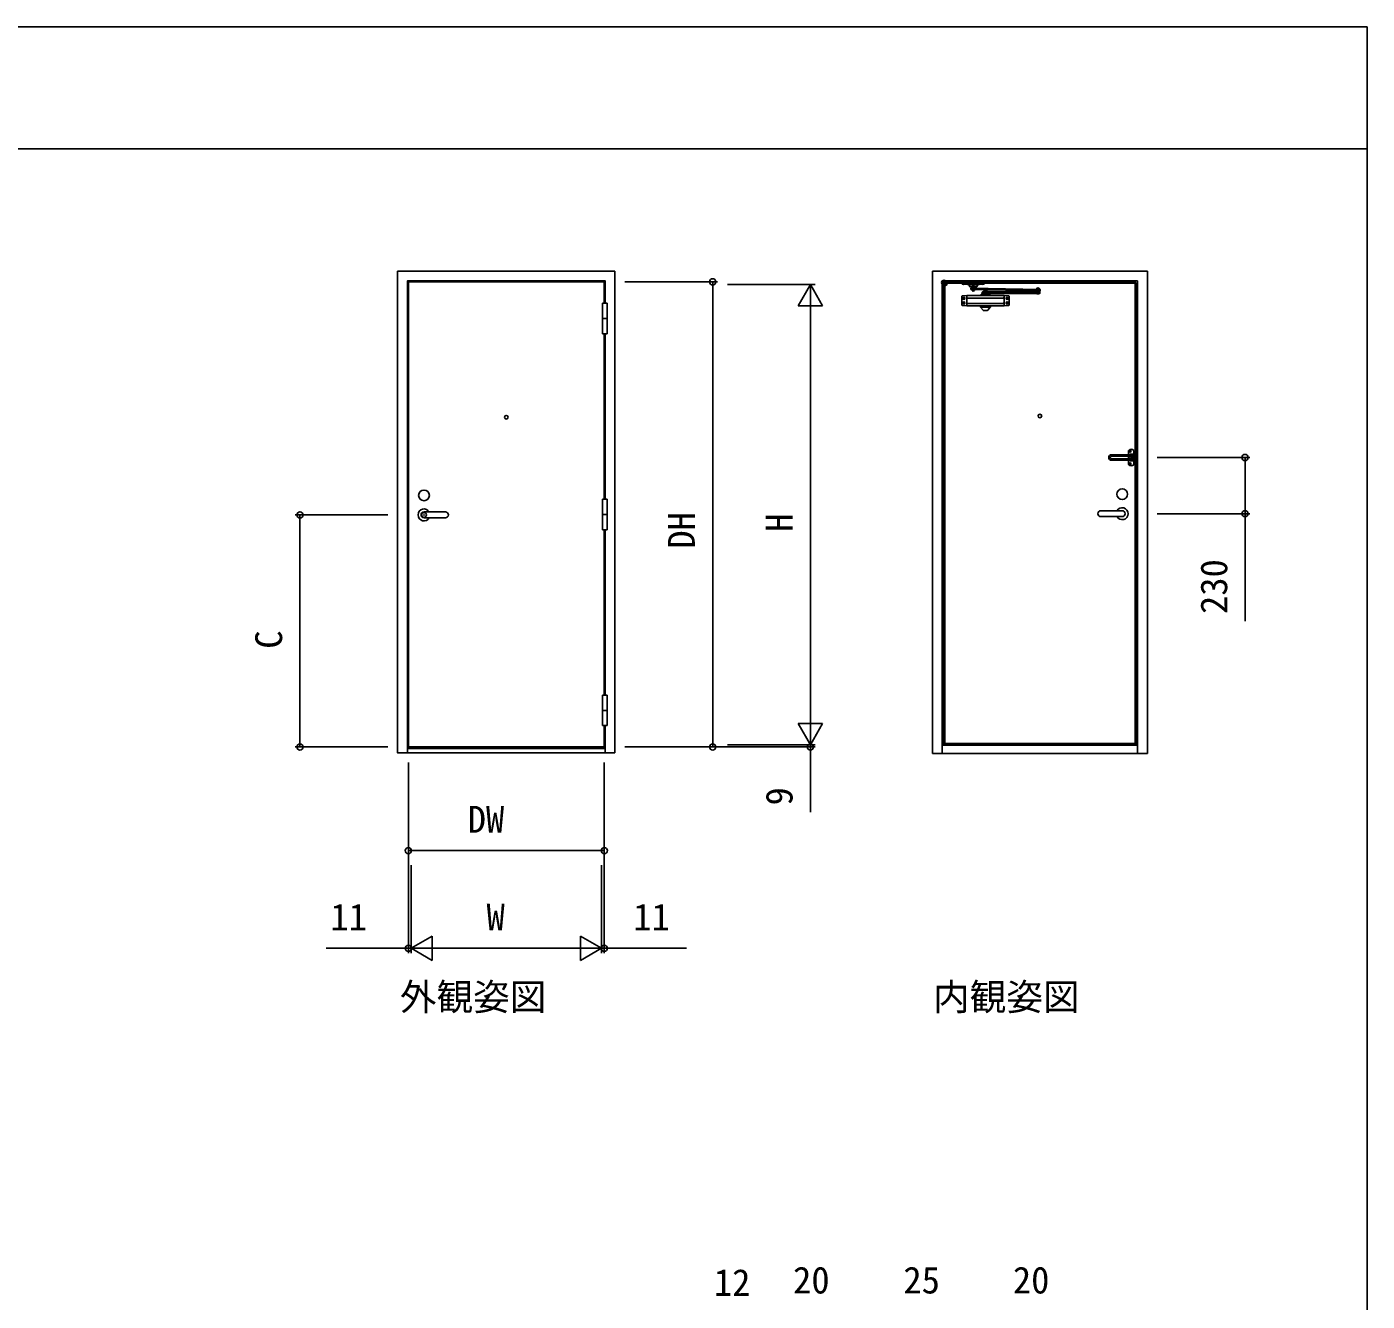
# Model space of a CAD drawing. Units: millimetres, scale not verified. Extents: x -437 to 438, y -281 to 279.
# Drawn here: x 163.8 to 438.2, y -17 to 243.8 of the extents above; entities that cross this region are included whole.
import ezdxf
from ezdxf.enums import TextEntityAlignment as Align

# ---------------------------------------------------------------- set-up
doc = ezdxf.new("R2010")
doc.units = ezdxf.units.MM
doc.header["$LTSCALE"] = 2
doc.header["$PDMODE"] = 32
doc.header["$PDSIZE"] = 1
for name, color, linetype in [('0-1_USER1', 3, 'Continuous'), ('0-6_YKK_A1', 4, 'Continuous'), ('0-7_YKK_D', 6, 'Continuous'), ('0-8_YKK_ZWAK', 7, 'Continuous')]:
    doc.layers.add(name, color=color, linetype=linetype)
doc.styles.add('ＭＳ ゴシック', font='')
doc.styles.get('ＭＳ ゴシック').set_extended_font_data('MS Gothic')

msp = doc.modelspace()

# ---------------------------------------------------------------- linework, layer by layer
at = {"layer": '0-6_YKK_A1'}
for p, q in [((239.7, 193.8), (284.2, 193.8)), ((284.2, 193.8), (284.2, 95.2)), ((349.2, 193.8), (393.2, 193.8)), ((349.2, 193.8), (349.2, 95.05)), ((393.2, 95.05), (393.2, 193.8)), ((351.2, 191.8), (391.2, 191.8)), ((351.2, 191.8), (351.2, 95.05)), ((351.54, 191.46), (390.86, 191.46)), ((351.54, 191.46), (351.54, 96.95)), ((351.7, 191.3), (390.7, 191.3)), ((351.7, 191.3), (351.7, 96.95)), ((355.3, 191.3), (359.8, 191.3)), ((355.3, 191.3), (355.3, 191.12)), ((355.3, 191.12), (356.583, 191.12)), ((355.4, 191.12), (355.9, 191.12)), ((356.583, 191.12), (358.517, 191.12)), ((356.825, 190.57), (356.631, 191.083)), ((356.825, 190.75), (356.66, 191.151)), ((356.825, 190.75), (357.35, 190.75)), ((356.825, 190.75), (356.825, 190.57)), ((356.825, 190.57), (358.275, 190.57)), ((357.077, 190.293), (357.073, 190.068)), ((357.073, 190.07), (371.27, 189.797)), ((371.275, 190.022), (357.077, 190.295)), ((357.175, 190.02), (357.175, 189.94)), ((357.175, 190.02), (357.925, 190.02)), ((357.175, 189.94), (357.925, 189.94)), ((357.198, 190.065), (357.198, 190.04)), ((357.898, 190.052), (357.198, 190.065)), ((357.898, 190.027), (357.198, 190.04)), ((357.2, 190.57), (357.2, 190.32)), ((357.9, 190.32), (357.2, 190.32)), ((357.203, 190.29), (357.203, 190.315)), ((357.903, 190.302), (357.203, 190.315)), ((357.903, 190.277), (357.203, 190.29)), ((357.3, 189.875), (357.3, 189.85)), ((357.8, 189.875), (357.3, 189.875)), ((357.8, 189.85), (357.3, 189.85)), ((357.313, 190.313), (357.313, 190.32)), ((357.32, 190.038), (357.338, 190.02)), ((357.338, 190.02), (357.763, 190.02)), ((357.338, 189.94), (357.763, 189.94)), ((357.338, 189.94), (357.338, 189.875)), ((357.338, 189.875), (357.763, 189.875)), ((357.75, 190.8), (357.35, 190.8)), ((357.35, 190.75), (357.75, 190.75)), ((357.62, 189.94), (357.62, 189.875)), ((357.75, 190.75), (358.275, 190.75)), ((357.772, 190.029), (357.763, 190.02)), ((357.763, 189.94), (357.763, 189.875)), ((357.788, 190.304), (357.788, 190.32)), ((357.8, 189.875), (357.8, 189.85)), ((357.898, 190.052), (357.898, 190.027)), ((357.9, 190.57), (357.9, 190.32)), ((357.903, 190.277), (357.903, 190.302)), ((357.925, 190.02), (357.925, 189.94)), ((358.275, 190.75), (358.44, 191.151)), ((358.275, 190.57), (358.469, 191.083)), ((358.275, 190.75), (358.275, 190.57)), ((358.275, 190.75), (358.275, 190.57)), ((359.8, 191.12), (358.517, 191.12)), ((359.2, 191.12), (359.7, 191.12)), ((359.2, 191.12), (359.7, 191.12)), ((359.4, 189.475), (359.4, 189.275)), ((359.45, 189.525), (371.146, 189.525)), ((359.6, 189.605), (359.6, 189.525)), ((359.8, 191.3), (359.8, 191.12)), ((359.8, 189.855), (359.8, 189.605)), ((359.8, 189.855), (360.3, 189.855)), ((359.8, 189.655), (360.3, 189.655)), ((360.05, 189.809), (360.05, 189.709)), ((360.3, 189.855), (360.3, 189.605)), ((371.171, 190.155), (370.421, 190.155)), ((370.421, 190.075), (370.421, 190.155)), ((371.171, 190.075), (370.421, 190.075)), ((370.446, 189.788), (370.447, 189.813)), ((370.446, 189.789), (371.146, 189.775)), ((370.446, 189.525), (370.446, 189.775)), ((370.446, 189.775), (371.146, 189.775)), ((370.45, 190.063), (371.15, 190.05)), ((370.45, 190.038), (370.45, 190.063)), ((370.45, 190.038), (371.15, 190.025)), ((370.546, 190.22), (371.046, 190.22)), ((370.559, 189.786), (370.559, 189.775)), ((370.571, 190.063), (370.584, 190.075)), ((370.584, 190.155), (370.584, 190.22)), ((371.009, 190.22), (370.584, 190.22)), ((371.009, 190.155), (370.584, 190.155)), ((370.726, 190.155), (370.726, 190.22)), ((371.009, 190.155), (371.009, 190.22)), ((371.032, 190.052), (371.009, 190.075)), ((371.034, 189.778), (371.034, 189.775)), ((371.046, 190.22), (371.046, 190.245)), ((371.146, 189.775), (371.147, 189.8)), ((371.146, 189.525), (371.146, 189.775)), ((371.15, 190.025), (371.15, 190.05)), ((371.171, 190.075), (371.171, 190.155)), ((371.196, 189.475), (371.196, 189.275)), ((371.275, 190.022), (371.27, 189.797)), ((390.7, 96.95), (390.7, 191.3)), ((390.86, 96.95), (390.86, 191.46)), ((391.2, 95.05), (391.2, 191.8)), ((281.625, 187.225), (282.575, 187.225)), ((281.625, 187.225), (281.625, 180.975)), ((282.575, 187.225), (282.575, 180.975)), ((355.2, 186.878), (355.2, 188.622)), ((355.292, 188.722), (356.24, 188.8)), ((355.292, 186.778), (356.24, 186.7)), ((355.46, 188.2), (355.46, 188.25)), ((355.525, 188.25), (355.46, 188.25)), ((355.525, 188.2), (355.46, 188.2)), ((355.525, 187.3), (355.46, 187.3)), ((355.46, 187.3), (355.46, 187.25)), ((355.525, 187.25), (355.46, 187.25)), ((355.625, 188.365), (355.575, 188.365)), ((355.575, 188.3), (355.575, 188.365)), ((355.575, 188.15), (355.575, 188.085)), ((355.575, 187.415), (355.625, 187.415)), ((355.575, 187.35), (355.575, 187.415)), ((355.575, 187.35), (355.575, 187.415)), ((355.575, 187.2), (355.575, 187.135)), ((355.575, 187.2), (355.575, 187.135)), ((355.575, 187.135), (355.625, 187.135)), ((355.625, 187.135), (355.575, 187.135)), ((355.625, 188.3), (355.625, 188.365)), ((355.625, 188.3), (355.625, 188.365)), ((355.625, 188.15), (355.625, 188.085)), ((355.625, 187.35), (355.625, 187.415)), ((355.625, 187.2), (355.625, 187.135)), ((355.625, 187.2), (355.625, 187.135)), ((355.675, 188.25), (355.74, 188.25)), ((355.675, 188.2), (355.74, 188.2)), ((355.675, 188.2), (355.74, 188.2)), ((355.675, 187.3), (355.74, 187.3)), ((355.675, 187.3), (355.74, 187.3)), ((355.675, 187.25), (355.74, 187.25)), ((355.74, 188.2), (355.74, 188.25)), ((355.74, 187.3), (355.74, 187.25)), ((363.86, 188.8), (356.24, 188.8)), ((356.24, 186.7), (356.24, 188.8)), ((363.86, 188.295), (356.24, 188.295)), ((363.86, 187.2), (356.24, 187.2)), ((363.86, 186.7), (356.24, 186.7)), ((359.063, 186.703), (359.043, 186.551)), ((359.175, 188.95), (359.2, 189.05)), ((360.925, 188.95), (359.175, 188.95)), ((359.175, 188.95), (359.175, 188.8)), ((360.925, 188.8), (359.175, 188.8)), ((360.9, 189.05), (359.2, 189.05)), ((359.45, 189.225), (370.596, 189.225)), ((359.725, 189.225), (359.693, 189.175)), ((360.407, 189.175), (359.693, 189.175)), ((359.693, 189.05), (359.693, 189.175)), ((359.725, 189.225), (360.375, 189.225)), ((360.375, 189.225), (360.407, 189.175)), ((360.407, 189.05), (360.407, 189.175)), ((360.925, 188.95), (360.9, 189.05)), ((360.925, 188.95), (360.925, 188.8)), ((361.058, 186.551), (361.037, 186.703)), ((363.86, 188.395), (363.51, 188.295)), ((363.51, 188.295), (363.86, 188.195)), ((364.808, 188.722), (363.86, 188.8)), ((363.86, 186.7), (363.86, 188.795)), ((364.808, 186.778), (363.86, 186.7)), ((364.425, 188.25), (364.36, 188.25)), ((364.36, 188.2), (364.36, 188.25)), ((364.425, 188.2), (364.36, 188.2)), ((364.425, 188.2), (364.36, 188.2)), ((364.425, 187.3), (364.36, 187.3)), ((364.425, 187.3), (364.36, 187.3)), ((364.36, 187.3), (364.36, 187.25)), ((364.425, 187.25), (364.36, 187.25)), ((364.475, 188.365), (364.525, 188.365)), ((364.475, 188.3), (364.475, 188.365)), ((364.525, 188.365), (364.475, 188.365)), ((364.475, 188.3), (364.475, 188.365)), ((364.475, 188.15), (364.475, 188.085)), ((364.475, 187.35), (364.475, 187.415)), ((364.475, 187.2), (364.475, 187.135)), ((364.475, 187.2), (364.475, 187.135)), ((364.525, 187.135), (364.475, 187.135)), ((364.475, 187.135), (364.525, 187.135)), ((364.525, 188.3), (364.525, 188.365)), ((364.525, 188.3), (364.525, 188.365)), ((364.525, 188.15), (364.525, 188.085)), ((364.525, 187.35), (364.525, 187.415)), ((364.525, 187.2), (364.525, 187.135)), ((364.525, 187.2), (364.525, 187.135)), ((364.575, 188.25), (364.64, 188.25)), ((364.575, 188.2), (364.64, 188.2)), ((364.575, 187.3), (364.64, 187.3)), ((364.575, 187.25), (364.64, 187.25)), ((364.64, 188.2), (364.64, 188.25)), ((364.64, 187.3), (364.64, 187.25)), ((364.9, 186.878), (364.9, 188.622)), ((370.596, 189.225), (370.996, 189.225)), ((370.596, 189.175), (370.996, 189.175)), ((370.996, 189.225), (371.146, 189.225)), ((370.996, 189.225), (371.146, 189.225)), ((281.625, 184.1), (282.575, 184.1)), ((359.043, 186.467), (359.043, 186.551)), ((359.043, 186.55), (361.058, 186.55)), ((361.048, 186.425), (359.052, 186.425)), ((359.555, 185.805), (359.065, 186.404)), ((360.429, 185.75), (359.671, 185.75)), ((360.545, 185.805), (361.035, 186.404)), ((361.058, 186.467), (361.058, 186.551)), ((281.625, 180.975), (282.575, 180.975)), ((282, 147.125), (282, 180.975)), ((282.2, 180.975), (282.2, 147.125)), ((389.35, 157.044), (389.35, 154.256)), ((389.4, 156.95), (389.9, 156.95)), ((389.584, 156.972), (389.54, 156.972)), ((389.65, 156.7), (389.65, 157.2)), ((389.76, 156.972), (389.716, 156.972)), ((389.716, 156.928), (389.76, 156.928)), ((389.76, 156.928), (389.76, 156.972)), ((390.45, 157.044), (390.45, 155.65)), ((390.45, 156.775), (390.45, 155.875)), ((390.7, 156.875), (390.55, 156.875)), ((389.025, 156.212), (385.85, 156.212)), ((385.85, 155.9), (389.475, 155.9)), ((385.85, 155.4), (389.475, 155.4)), ((389.025, 155.087), (385.85, 155.087)), ((389.475, 156.275), (389.025, 156.212)), ((389.475, 155.025), (389.025, 155.087)), ((389.4, 154.35), (389.9, 154.35)), ((389.475, 156.275), (390.275, 156.275)), ((389.475, 155.9), (389.675, 156.1)), ((389.475, 155.4), (389.675, 155.2)), ((389.475, 155.025), (390.275, 155.025)), ((389.54, 154.328), (389.54, 154.372)), ((389.54, 154.372), (389.584, 154.372)), ((389.584, 154.328), (389.54, 154.328)), ((389.628, 154.416), (389.628, 154.46)), ((389.628, 154.46), (389.672, 154.46)), ((389.628, 154.24), (389.628, 154.284)), ((389.672, 154.24), (389.628, 154.24)), ((389.65, 154.1), (389.65, 154.6)), ((389.672, 154.46), (389.672, 154.416)), ((389.672, 154.284), (389.672, 154.24)), ((390.45, 156.325), (389.675, 156.325)), ((389.675, 156.275), (389.675, 156.325)), ((390.45, 156.1), (389.675, 156.1)), ((390.45, 155.2), (389.675, 155.2)), ((389.675, 154.975), (389.675, 155.025)), ((390.45, 154.975), (389.675, 154.975)), ((389.716, 154.372), (389.76, 154.372)), ((389.76, 154.328), (389.716, 154.328)), ((389.76, 154.372), (389.76, 154.328)), ((389.9, 155.65), (390.4, 155.65)), ((389.95, 155.964), (389.964, 155.928)), ((389.964, 155.372), (389.95, 155.336)), ((390.084, 155.672), (390.04, 155.672)), ((390.04, 155.672), (390.04, 155.628)), ((390.04, 155.628), (390.084, 155.628)), ((390.425, 155.85), (390.062, 155.85)), ((390.425, 155.45), (390.062, 155.45)), ((390.128, 155.76), (390.128, 155.716)), ((390.128, 155.76), (390.172, 155.76)), ((390.128, 155.584), (390.128, 155.54)), ((390.128, 155.54), (390.172, 155.54)), ((390.15, 155.4), (390.15, 155.9)), ((390.172, 155.76), (390.172, 155.716)), ((390.172, 155.584), (390.172, 155.54)), ((390.26, 155.672), (390.216, 155.672)), ((390.216, 155.628), (390.26, 155.628)), ((390.26, 155.672), (390.26, 155.628)), ((390.275, 156.325), (390.275, 156.1)), ((390.275, 155.2), (390.275, 154.975)), ((390.45, 154.256), (390.45, 155.65)), ((390.45, 155.425), (390.45, 154.525)), ((281.625, 147.125), (282.575, 147.125)), ((281.625, 147.125), (281.625, 140.875)), ((282.575, 147.125), (282.575, 140.875)), ((249.5, 144.5), (245.1, 144.5)), ((245.1, 143.3), (249.5, 143.3)), ((281.625, 144), (282.575, 144)), ((383.65, 144.75), (388.05, 144.75)), ((388.05, 143.55), (383.65, 143.55)), ((281.625, 140.875), (282.575, 140.875)), ((282, 107.025), (282, 140.875)), ((282.2, 140.875), (282.2, 107.025)), ((281.625, 107.025), (282.575, 107.025)), ((281.625, 100.775), (281.625, 107.025)), ((282.575, 100.775), (282.575, 107.025)), ((281.625, 103.9), (282.575, 103.9)), ((281.625, 100.775), (282.575, 100.775)), ((282.2, 100.775), (282.2, 95.2)), ((282.2, 96.1), (241.7, 96.1)), ((391.2, 96.8), (351.2, 96.8)), ((390.86, 96.95), (351.55, 96.95)), ((390.7, 97.1), (351.7, 97.1)), ((393.2, 95.05), (349.2, 95.05))]:
    msp.add_line(p, q, dxfattribs=at)
for points in [[(239.7, 193.8), (239.7, 95.2), (284.2, 95.2)], [(241.7, 95.2), (241.7, 191.8), (282.2, 191.8), (282.2, 187.225)], [(282, 187.225), (282, 191.6), (241.9, 191.6), (241.9, 96.4), (282, 96.4), (282, 100.775)], [(359.6, 189.605), (360.5, 189.605), (360.5, 189.525)], [(370.546, 190.22), (370.546, 190.245), (371.046, 190.245)], [(355.575, 188.3), (355.575, 188.365), (355.625, 188.365)], [(355.575, 188.15), (355.575, 188.085), (355.625, 188.085)], [(355.625, 188.15), (355.625, 188.085), (355.575, 188.085)], [(355.625, 187.35), (355.625, 187.415), (355.575, 187.415)], [(363.86, 187.3), (363.51, 187.2), (363.86, 187.1)], [(364.475, 188.15), (364.475, 188.085), (364.525, 188.085)], [(364.525, 188.15), (364.525, 188.085), (364.475, 188.085)], [(364.525, 187.35), (364.525, 187.415), (364.475, 187.415)], [(364.475, 187.35), (364.475, 187.415), (364.525, 187.415)], [(389.54, 156.972), (389.54, 156.928), (389.584, 156.928)], [(389.672, 157.016), (389.672, 157.06), (389.628, 157.06), (389.628, 157.016)], [(389.628, 156.884), (389.628, 156.84), (389.672, 156.84), (389.672, 156.884)], [(390.7, 156.875), (390.7, 154.425), (390.55, 154.425)]]:
    msp.add_lwpolyline(points, dxfattribs=at)
for centre, radius in [((355.6, 188.225), 0.233), ((355.6, 187.275), 0.233), ((364.5, 188.225), 0.233), ((364.5, 187.275), 0.233), ((261.95, 163.9), 0.375), ((371.2, 164.15), 0.375), ((389.65, 156.95), 0.2), ((389.65, 154.35), 0.2), ((390.15, 155.65), 0.2), ((245.1, 147.9), 1.1), ((388.05, 148.15), 1.1)]:
    msp.add_circle(centre, radius, dxfattribs=at)
for centre, radius, start, end in [((355.65, 191.611), 0.551, 243.00853, 296.99147), ((356.55, 191.611), 0.551, 243.00853, 268.81891), ((356.467, 191.1), 0.2, 14.73217, 90), ((356.55, 191.611), 0.551, 268.81891, 296.99147), ((356.583, 191.07), 0.05, 14.73217, 90), ((357.35, 190.75), 0.05, 90, 180), ((357.55, 190.025), 0.305, 215.05114, 324.94886), ((357.75, 190.75), 0.05, 0, 90), ((358.55, 191.611), 0.551, 243.00853, 271.1811), ((358.633, 191.1), 0.2, 90, 165.26783), ((358.517, 191.07), 0.05, 90, 165.26783), ((358.55, 191.611), 0.551, 271.1811, 296.99147), ((359.45, 191.611), 0.551, 243.00853, 296.99147), ((359.45, 189.475), 0.05, 90, 180), ((359.925, 189.674), 0.181, 46.39721, 133.60281), ((359.925, 189.837), 0.181, 226.39717, 313.60283), ((360.175, 189.674), 0.181, 46.39721, 133.60281), ((360.175, 189.837), 0.181, 226.39717, 313.60283), ((370.796, 190.07), 0.305, 35.05114, 144.94886), ((371.146, 189.475), 0.05, 0, 90), ((355.3, 188.622), 0.1, 94.71375, 180), ((355.3, 186.878), 0.1, 180, 265.28625), ((355.525, 188.3), 0.05, 270, 0), ((355.525, 188.15), 0.05, 0, 90), ((355.525, 187.35), 0.05, 270, 0), ((355.525, 187.2), 0.05, 0, 90), ((355.675, 188.3), 0.05, 179.99998, 270), ((355.675, 188.3), 0.05, 179.99998, 270), ((355.675, 188.15), 0.05, 90, 179.99998), ((355.675, 188.15), 0.05, 90, 179.99998), ((355.675, 187.35), 0.05, 180.00002, 270), ((355.675, 187.35), 0.05, 180.00002, 270), ((355.675, 187.2), 0.05, 90, 180.00002), ((355.675, 187.2), 0.05, 90, 180.00002), ((359.45, 189.275), 0.05, 180, 270), ((364.425, 188.3), 0.05, 270, 0.00002), ((364.425, 188.3), 0.05, 270, 0.00002), ((364.425, 188.15), 0.05, 0.00002, 90), ((364.425, 188.15), 0.05, 0.00002, 90), ((364.425, 187.35), 0.05, 270, 359.99998), ((364.425, 187.35), 0.05, 270, 359.99998), ((364.425, 187.2), 0.05, 0, 90), ((364.425, 187.2), 0.05, 0, 90), ((364.575, 188.3), 0.05, 180, 270), ((364.575, 188.15), 0.05, 90, 180), ((364.575, 187.35), 0.05, 180, 270), ((364.575, 187.2), 0.05, 90, 180), ((364.8, 188.622), 0.1, 0, 85.28625), ((364.8, 186.878), 0.1, 274.71375, 0), ((370.596, 189.225), 0.05, 180, 270), ((370.996, 189.225), 0.05, 270, 0), ((371.146, 189.275), 0.05, 270, 0), ((359.143, 186.467), 0.1, 179.99979, 219.29003), ((359.671, 185.9), 0.15, 219.29003, 270), ((360.429, 185.9), 0.15, 270, 320.71003), ((360.958, 186.467), 0.1, 320.71009, 359.99998), ((389.45, 157.044), 0.1, 133.81328, 180), ((389.9, 156.575), 0.75, 46.18694, 133.81302), ((389.584, 157.016), 0.044, 270, 0), ((389.584, 156.884), 0.044, 0, 90), ((389.716, 157.016), 0.044, 180, 270), ((389.716, 156.884), 0.044, 90, 180), ((390.35, 157.044), 0.1, 0, 46.18671), ((390.55, 156.775), 0.1, 90, 180), ((385.85, 155.65), 0.562, 90.00016, 270), ((385.85, 155.65), 0.25, 90.00035, 270), ((389.45, 154.256), 0.1, 180, 226.18672), ((389.9, 154.725), 0.75, 226.1869, 313.81314), ((389.584, 154.416), 0.044, 270, 0), ((389.584, 154.284), 0.044, 0, 90), ((390.05, 155.65), 0.45, 129.71488, 230.28478), ((389.716, 154.416), 0.044, 180, 270), ((389.716, 154.284), 0.044, 90, 180), ((389.842, 155.9), 0.125, 30.5353, 129.71481), ((389.842, 155.4), 0.125, 230.28492, 329.46596), ((390.062, 155.95), 0.1, 192.83994, 270), ((390.062, 155.35), 0.1, 90, 167.16049), ((390.084, 155.716), 0.044, 270, 0), ((390.084, 155.584), 0.044, 0, 90), ((390.216, 155.716), 0.044, 180, 270), ((390.216, 155.584), 0.044, 90, 180), ((390.35, 154.256), 0.1, 313.81359, 0), ((390.425, 155.875), 0.025, 270, 0), ((390.425, 155.425), 0.025, 0, 90), ((390.55, 154.525), 0.1, 180, 270), ((245.1, 143.9), 1.225, 29.3272, 330.67287), ((245.1, 143.9), 0.6, 90, 270), ((245.1, 143.9), 0.6, 90, 270), ((249.5, 143.9), 0.6, 270, 90), ((383.65, 144.15), 0.6, 90, 270), ((388.05, 144.15), 1.225, 209.32713, 150.6728), ((388.05, 144.15), 0.6, 270, 90)]:
    msp.add_arc(centre, radius, start, end, dxfattribs=at)
for p in [(351.55, 191.45), (351.7, 191.3), (245.1, 143.9)]:
    msp.add_point(p, dxfattribs=at)
at = {"layer": '0-7_YKK_D'}
for p, q in [((286.2, 191.6), (305.2, 191.6)), ((304.2, 191.6), (304.2, 96.4)), ((307.2, 191.05), (325.2, 191.05)), ((324.2, 191.05), (321.7, 186.72)), ((324.2, 191.05), (326.7, 186.72)), ((324.2, 191.05), (324.2, 182.39)), ((321.7, 186.72), (326.7, 186.72)), ((324.2, 186.05), (324.2, 101.85)), ((395.2, 155.65), (414.2, 155.65)), ((237.7, 143.9), (218.7, 143.9)), ((219.7, 143.9), (219.7, 96.4)), ((395.2, 144.15), (414.2, 144.15)), ((324.2, 96.85), (324.2, 105.51)), ((324.2, 96.85), (321.7, 101.18)), ((326.7, 101.18), (321.7, 101.18)), ((324.2, 96.85), (326.7, 101.18)), ((324.2, 96.85), (324.2, 99.4)), ((237.7, 96.4), (218.7, 96.4)), ((286.2, 96.4), (305.2, 96.4)), ((286.2, 96.4), (325.2, 96.4)), ((307.2, 96.85), (325.2, 96.85)), ((307.2, 96.85), (325.2, 96.85)), ((324.2, 96.85), (324.2, 96.4)), ((324.2, 96.4), (324.2, 83.039)), ((241.9, 93.2), (241.9, 54.2)), ((241.9, 93.2), (241.9, 74.2)), ((282, 93.2), (282, 74.2)), ((282, 93.2), (282, 54.2)), ((241.9, 75.2), (282, 75.2)), ((242.45, 72.2), (242.45, 54.2)), ((242.45, 72.2), (242.45, 54.2)), ((281.45, 72.2), (281.45, 54.2)), ((281.45, 72.2), (281.45, 54.2)), ((242.45, 55.2), (246.78, 57.7)), ((246.78, 52.7), (246.78, 57.7)), ((281.45, 55.2), (277.12, 57.7)), ((277.12, 57.7), (277.12, 52.7)), ((241.9, 55.2), (225.087, 55.2)), ((242.45, 55.2), (241.9, 55.2)), ((242.45, 55.2), (245, 55.2)), ((242.45, 55.2), (246.78, 52.7)), ((242.45, 55.2), (251.11, 55.2)), ((247.45, 55.2), (276.45, 55.2)), ((281.45, 55.2), (272.79, 55.2)), ((281.45, 55.2), (277.12, 52.7)), ((281.45, 55.2), (278.9, 55.2)), ((281.45, 55.2), (282, 55.2)), ((282, 55.2), (298.813, 55.2))]:
    msp.add_line(p, q, dxfattribs=at)
msp.add_lwpolyline([(413.2, 155.65), (413.2, 144.15), (413.2, 122.174)], dxfattribs=at)
for centre in [(304.2, 191.6), (413.2, 155.65), (219.7, 143.9), (413.2, 144.15), (219.7, 96.4), (304.2, 96.4), (324.2, 96.4), (241.9, 75.2), (282, 75.2), (241.9, 55.2), (282, 55.2)]:
    msp.add_circle(centre, 0.637, dxfattribs=at)
at = {"layer": '0-8_YKK_ZWAK'}
for p, q in [((438.2, 243.8), (-436.8, 243.8)), ((438.2, 218.8), (-436.8, 218.8))]:
    msp.add_line(p, q, dxfattribs=at)
msp.add_lwpolyline([(-436.8, -281.2), (438.2, -281.2), (438.2, 243.8)], dxfattribs=at)

# ---------------------------------------------------------------- texts
at = {"layer": '0-1_USER1', "style": 'ＭＳ ゴシック'}
for s, p in [('外観姿図', (240.159, 40.858)), ('内観姿図', (349.318, 40.858))]:
    msp.add_text(s, height=5.499, dxfattribs=at).set_placement(p, align=Align.BOTTOM_LEFT)
at = {"layer": '0-7_YKK_D', "style": 'ＭＳ ゴシック'}
for s, p in [('DH', (302.2, 136.99)), ('H', (322.2, 140.456)), ('230', (411.2, 123.62)), ('C', (217.7, 116.507)), ('9', (322.2, 84.442))]:
    msp.add_text(s, height=5.499, rotation=90, dxfattribs=at).set_placement(p, align=Align.BOTTOM_LEFT)
for s, p in [('DW', (254.045, 77.2)), ('11', (225.936, 57.2)), ('W', (257.902, 57.2)), ('11', (287.949, 57.2)), ('12', (304.447, -17.6)), ('20', (320.66, -17.1)), ('25', (343.246, -17.1)), ('20', (365.66, -17.1))]:
    msp.add_text(s, height=5.499, dxfattribs=at).set_placement(p, align=Align.BOTTOM_LEFT)

doc.saveas('drawing.dxf')
